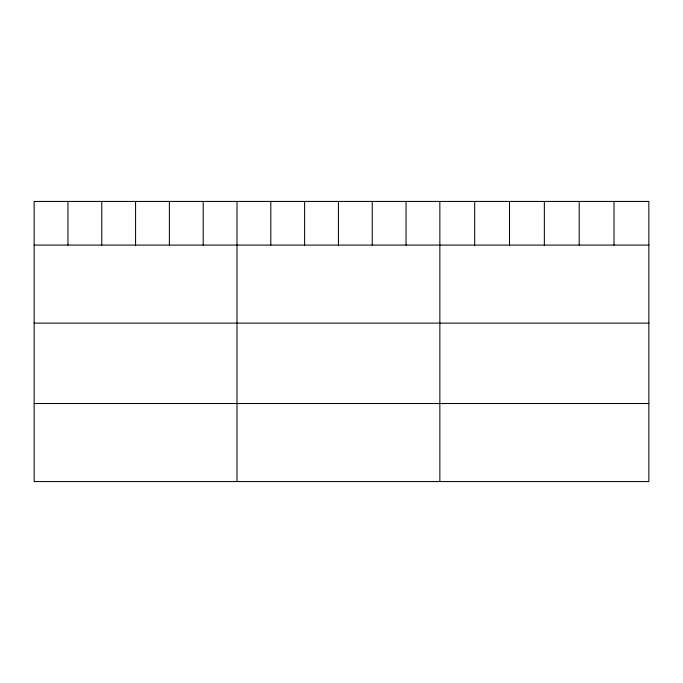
<?xml version="1.0" encoding="UTF-8"?>
<svg xmlns="http://www.w3.org/2000/svg" width="683" height="683" viewBox="0 0 683 683"><rect width="100%" height="100%" fill="white"/><g stroke="black" fill="none" stroke-linecap="round" stroke-linejoin="round"><path stroke-width="1.02" d="M648.85 245.086L648.85 481.566L34.15 481.566L34.15 201.434L648.85 201.434L648.85 245.086L34.15 245.086M34.15 323.127L648.85 323.127M34.15 403.525L648.85 403.525M614.017 201.434L614.017 245.086M579.184 201.434L579.184 245.086M544.351 201.434L544.351 245.086M509.518 201.434L509.518 245.086M474.685 201.434L474.685 245.086M439.852 201.434L439.852 481.566M406.044 201.434L406.044 245.086M372.235 201.434L372.235 245.086M338.426 201.434L338.426 245.086M304.618 201.434L304.618 245.086M270.81 201.434L270.81 245.086M237.001 201.434L237.001 481.566M203.192 201.434L203.192 245.086M169.384 201.434L169.384 245.086M135.576 201.434L135.576 245.086M101.767 201.434L101.767 245.086M67.959 201.434L67.959 245.086"/></g></svg>
